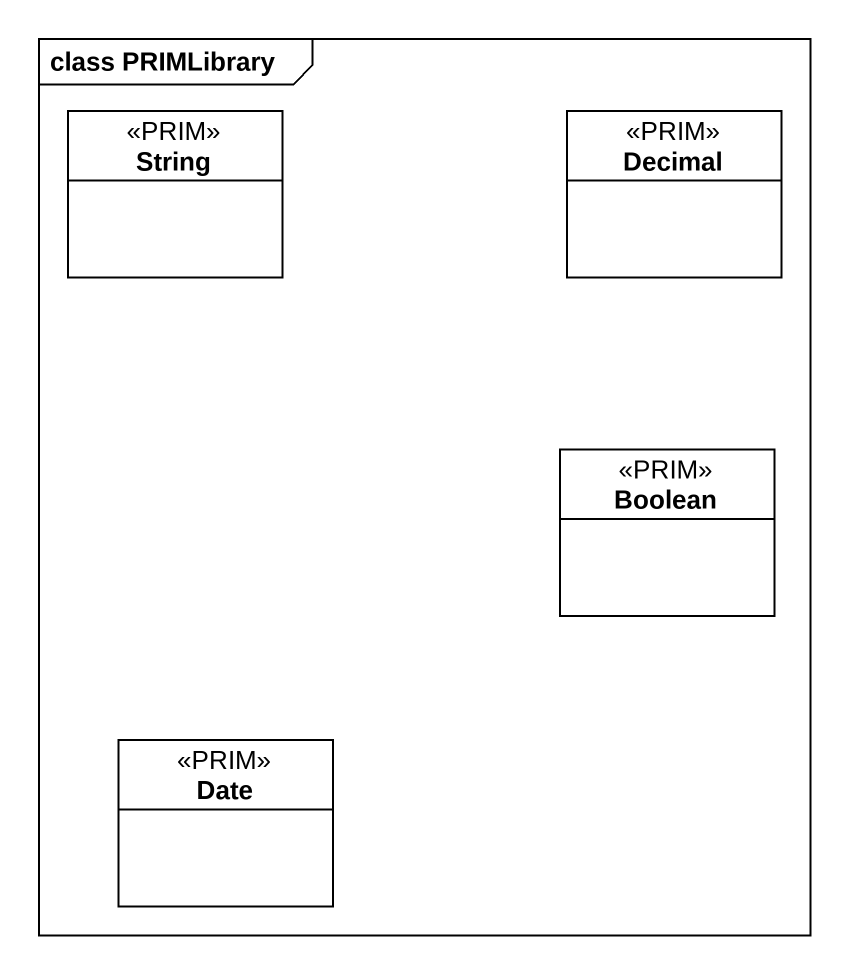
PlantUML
@startuml
mainframe class PRIMLibrary
hide circle
hide empty members
class String <<PRIM>>
class Decimal <<PRIM>>
class Boolean <<PRIM>>
class Date <<PRIM>>
@enduml
